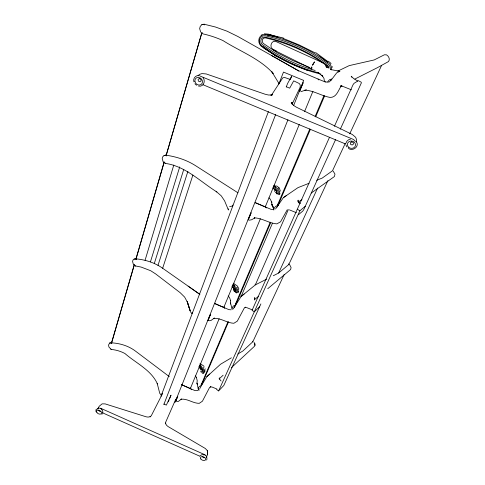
<?xml version="1.0" encoding="UTF-8"?>
<svg xmlns="http://www.w3.org/2000/svg" width="485" height="485" viewBox="0 0 485 485"><rect width="100%" height="100%" fill="white"/><g stroke="black" fill="none" stroke-linecap="round" stroke-linejoin="round"><path stroke-width="0.73" d="M102.85 412.723L102.656 410.668L101.995 409.746M291.976 103.784L292.025 102.28L292.176 104.032L291.194 102.844L293.54 105.415L296.468 107.227L352.365 134.533L355.663 137.31L356.59 139.71L356.39 141.966M311.697 68.858L311.788 67.021L311.697 68.858L273.031 49.628M230.666 303.992L230.605 300.585M165.537 423.902L165.755 422.035L175.788 399.155M237.977 192.818L195.867 165.876C186.943 160.105 176.692 156.764 166.222 155.236L201.936 32.501L166.222 155.236L166.434 155.952L166.228 155.255L164.039 155.527L162.693 156.855L162.208 158.613L163.154 161.851L165.658 163.306M332.219 67.367L332.34 66.584M169.307 376.609L135.727 351.298C128.816 345.987 120.262 343.344 111.629 342.834L111.295 342.143L111.75 343.598L111.738 342.137L134.248 264.749M279.681 194.352L279.954 193.085M279.972 191.448L280.227 190.405L278.99 187.75L276.589 185.834M238.329 292.334L238.675 290.964M204.688 372.037L205.076 370.625M238.499 289.951L238.832 288.763L237.674 286.508L237.238 287.502M164.191 161.808L136.194 258.075L136.236 259.584L135.642 258.275M111.641 342.871L109.883 343.01L111.635 342.859L134.363 264.713M164.136 162.384L136.091 258.863C145.561 259.748 154.873 262.718 162.657 268.26L199.79 294.322M145.07 260.287L173.794 165.046M204.773 370.037L205.155 368.782M150.429 261.906L179.711 166.907M154.303 263.488L183.779 169.356M158.007 265.337L187.901 171.332M162.657 268.26L192.878 175.097M219.268 379.118L219.699 377.839M160.984 396.257L268.399 111.665M278.82 84.057L283.483 72.083L303.665 80.401L293.564 105.694M165.409 422.968L166.543 425.278L168.071 426.558L205.3 448.479L207.319 450.632L207.531 454.445L206.446 457.3L206.392 456.149L204.688 454.639L100.704 408.285L98.546 408.067M163.845 404.52L275.644 114.508M286.247 86.991L287.611 83.462L291.649 76.254L290.557 79.079M169.78 398.349L171.017 395.184L166.343 405.114L163.96 404.06M287.951 119.753L174.97 402.447M199.226 390.183L198.147 388.443L198.595 387.345L199.699 386.272L201.414 385.581L206.865 376.657L209.762 374.014M232.23 309.448L231.988 308.351L232.539 307.005L233.794 305.738L235.68 305.004L241.142 296.468L272.479 223.136M219.141 318.748L190.344 388.588L191.69 389.74M260.366 218.765L223.791 307.472L224.767 308.357M299.281 124.439L265.253 206.925L266.326 207.968M304.61 111.465L312.946 91.259M199.784 388.63L201.414 385.581L201.105 385.029L227.92 321.882M234.17 307.763L235.68 305.004L235.352 304.368L270.236 222.197M277.044 207.059L278.057 205.361L277.705 204.609L309.842 128.901M315.153 116.4L323.998 95.563M201.414 385.581L228.556 321.755M270.709 222.627L235.68 305.004L233.115 309.024M310.351 129.416L278.057 205.361L275.547 209.005M315.68 116.873L324.574 95.969M203.591 367.915L204.064 366.824M265.598 206.125L265.253 206.925L255.14 202.621L270.879 209.277L273.467 209.629M224.106 306.744L223.791 307.472L214.406 303.392M190.635 387.921L190.344 388.588L194.861 390.546L197.019 390.655L198.856 389.77M288.351 209.562L255.346 284.883L241.142 296.468L240.845 295.808M278.632 188.568L278.99 187.75M329.479 137.346L252.061 310.339L254.279 311.861L259.614 306.714M334.432 126.288L352.989 84.82L354.02 83.347L358.373 80.643L361.301 82.25L361.283 83.074L340.318 129.192M260.888 303.919L223.803 385.484L218.614 390.934L299.857 210.799L305.271 206.283M330.794 63.899L331.031 63.389L328.321 61.207M335.62 139.516L303.689 209.762L302.779 211.072L298.396 214.758M273.304 275.741L278.62 273.037L317.608 188.059M254.025 342.38L254.777 343.592L254.946 345.344L254.534 346.229L231.393 367.672M237.753 354.038L242.839 351.025L252.843 341.731L284.101 274.643M278.62 273.037L288.848 264.458L327.89 180.662M345.241 143.433L332.498 170.781L322.179 178.098L316.644 180.287M349.703 133.86L381.562 65.475M346.005 143.057L346.86 141.232L348.436 139.862L350.497 139.165M168.21 401.847L169.138 399.864M292.261 103.869L300.16 87.215L300.245 85.033L299.281 83.523L293.692 80.85L289.69 88.161L286.253 86.742M206.568 460.029L206.98 459.168L206.719 457.07M161.675 394.02L161.147 395.099L159.765 393.359L157.17 383.332L157.431 383.92C151.32 370.043 135.879 363.095 124.894 353.492C120.638 351.219 115.957 349.873 111.162 349.412L108.925 347.017L108.537 345.023L109.762 342.846M192.387 312.601L191.86 313.649L190.369 311.625L187.155 301.421L190.12 310.594L187.404 302.179L184.664 297.123L180.232 292.734L155.685 273.946L150.689 270.727L141.165 267.083L135.079 265.859M162.675 393.353L151.344 415.633L150.029 417.003M232.952 205.058L232.448 206.016L229.623 206.616M287.284 209.702L280.548 221.803L276.862 223.87C268.945 223.3 262.167 218.05 254.182 217.844L254.898 217.929L251.509 219.796L249.296 220.166M97.764 408.837L99.273 406.2L102.123 403.853L105.16 403.896L146.173 416.815L148.167 417.106L150.708 416.433M279.233 82.377L278.772 83.171L271.873 71.828L273.188 73.429C259.699 58.485 239.735 51.252 222.997 40.588C216.546 37.63 209.787 35.405 202.863 33.859L202.209 33.138M330.746 80.692L336.729 72.823L339.839 71.301L330.697 69.555M201.105 385.029L202.675 382.471M271.418 95.236L282.791 77.836L284.495 77.43L290.327 79.461M235.352 304.368L236.528 302.531M286.465 195.51L283.379 197.644L278.057 205.361L275.965 206.143L274.516 207.659L273.825 209.344L271.806 204.1L271.782 201.845M277.705 204.609L278.529 203.415M198.116 75.896L199.323 74.466L201.887 73.593L206.198 73.938L264.986 94.181L268.435 95.018L272.206 94.981L270.794 95.175L272.461 94.181L271.497 95.302M327.751 81.662L329.461 79.789L331.807 78.958L329.485 81.862L327.278 82.195L324.416 81.632L317.996 79.013L318.881 79.958M317.996 79.013L298.269 70.586L237.838 36.484L227.047 31.185L215.431 27.008L204.331 24.268L201.839 24.662L200.256 26.378L199.638 28.627L200.735 32.174M133.921 259.154L132.963 260.118L132.581 261.524L133.399 264.501L135.564 266.083M219.305 378.749L223.148 375.22M206.865 376.657L220.59 364.211L231.4 357.803M199.978 456.045L201.633 454.803L202.724 454.651M254.455 299.712L258.499 296.365M267.75 288.708L290.642 269.514L291.073 267.508L289.557 264.519M241.142 296.468L244.143 294.001M101.789 414.238L102.571 413.632M340.434 86.3L341.61 85.396C338.324 89.804 336.893 97.521 330.079 97.436C321.416 95.872 313.722 90.562 304.829 90.125M298.281 202.124L301.979 199.529M311.218 193.054L334.407 176.546L334.965 174.139L333.171 171.078M283.379 197.644L297.948 187.659L309.024 183.288M100.922 411.159L100.207 411.535L99.146 411.062L98.794 410.207M266.653 279.13L255.346 284.883L255.116 284.192M354.929 79.019L377.366 67.694L388.54 61.534C390.304 59.249 388.715 56.163 386.515 54.853L384.387 54.787L374.208 59.94L349.212 65.614L337.645 71.186L339.839 71.301M306.441 89.786L300.809 91.72M203.239 454.948L204.052 454.609L205.131 455.088M204.797 457.482L203.979 457.822L202.9 457.343L202.633 456.518M340.985 86.13L342.083 85.79L340.822 85.978M261.16 35.138L262.343 34.847M264.343 33.792L268.532 34.138L277.85 37.072M98.655 408.255L95.969 409.655L95.969 411.644M201.839 24.662L204.349 24.298L204.628 24.905L204.337 24.286L203.567 24.298L204.337 24.286M164.039 155.527L166.234 155.267L165.652 154.897L166.222 155.236M208.968 320.743L210.89 320.53L214.425 318.014L213.703 318.415C220.839 317.814 226.828 323.016 233.873 323.271L237.286 321.143L244.343 307.945L245.695 307.15L245.04 307.514L246.913 307.69L252.333 309.897M176.534 401.622L178.231 401.513L181.523 398.997L180.911 399.264C187.386 398.349 192.83 403.381 199.244 403.344L202.415 401.216L209.55 387.545L210.836 386.678L210.29 386.921L212.012 387.018L216.91 389.031M199.42 75.63C195.855 74.751 192.678 78.425 193.897 81.838M198.517 86.087C203.36 87.282 205.895 81.098 203.057 77.685M231.157 309.818L228.805 309.612L214.406 303.38M199.972 76.018L353.565 139.492L355.547 141.493M340.864 86.191L343.58 86.682L351.437 89.816M320.918 74.084C300.112 69.264 280.421 59.776 263.052 47.421A6.923 6.317 60.9 0 1 259.135 38.46A6.923 6.317 60.9 0 1 267.393 35.029L283.428 38.024L267.878 34.368M165.027 163.354C185.331 166.028 200.25 181.602 216.862 191.945L216.128 191.399L221.251 195.843L224.573 200.82L228.417 209.999L228.174 208.744M315.153 70.464C296.705 65.317 279.178 56.557 263.597 45.432A4.462 4.074 60.9 0 1 261.069 39.655A4.462 4.074 60.9 0 1 266.392 37.448C287.884 42.389 308.502 51.64 326.338 64.632A4.45 4.238 45.6 0 1 329.006 68.203M267.393 35.029C288.914 39.958 309.575 49.209 327.423 62.219A6.899 6.572 45.7 0 1 331.516 69.882M318.942 72.871C298.881 68.003 279.924 58.661 263.131 46.736A5.911 5.396 60.9 0 1 259.784 39.085A5.911 5.396 60.9 0 1 266.835 36.157C288.357 41.098 309.006 50.349 326.854 63.365A5.887 5.608 45.6 0 1 330.4 69.597M282.816 38.266L298.857 44.802L315.311 52.968M289.442 209.878L296.365 212.691M309.375 67.421L292.728 60.54L277.384 52.847L264.319 44.093A3.328 3.037 60.9 0 1 262.44 39.782A3.328 3.037 60.9 0 1 266.41 38.133C286.647 42.838 306.235 51.228 323.222 63.226M307.538 70.416L291.594 63.808L276.28 56.121L263.052 47.421M203.045 84.754L345.75 144.057M348.406 148.422C352.747 151.726 359.834 146.476 356.354 141.596M100.34 408.376L101.401 408.849L101.747 409.698M102.438 412.771L199.778 456.191M324.58 63.59L275.644 41.389L273.298 41.486L271.697 43.013L270.951 45.166L271.182 47.391M276.22 50.84L272.8 49.288L271.588 47.863M263.967 47.772L265.295 48.476M271.364 55.393L298.802 71.01L298.263 70.58M357.7 81.013L353.741 78.643L351.213 76.254L351.867 77.212M233.243 283.191L237.395 286.011M297.317 209.217L299.857 210.799M200.014 363.453L203.906 366.151M324.423 64.044L326.223 65.269A3.316 3.165 45.7 0 1 328.212 67.93M272.837 187.925L274.692 189.198A3.935 3.322 34.3 0 1 276.935 194.006M275.371 192.309L278.251 194.285M273.746 185.937L275.601 187.204A6.099 5.159 34.3 0 1 279.075 194.673M273.243 186.943L275.098 188.216A5.208 4.401 34.3 0 1 278.244 194.036M232.169 285.974L234.037 287.265A4.674 3.54 32.9 0 1 236.819 292.679M231.842 286.762L233.715 288.054A3.528 2.674 32.9 0 1 235.819 292.14M300.282 203.579L298.584 202.403L299.209 203.039L297.79 201.354L298.123 200.117L298.269 201.178M232.618 285.077L234.479 286.368A5.474 4.147 32.9 0 1 237.747 292.71M199.868 366.12L201.069 366.951A4.971 3.407 32.5 0 1 204.209 370.546A4.971 3.407 32.5 0 1 202.882 373.717M198.856 366.514L200.663 367.769A4.244 2.904 32.5 0 1 202.657 373.262M199.196 367.575L200.402 368.412A3.207 2.195 32.5 0 1 202.427 370.722A3.207 2.195 32.5 0 1 201.572 372.771M188.131 286.132L199.838 294.359M263.131 46.736L276.056 56.139M216.637 389.485L218.614 390.934M327.854 61.528L315.808 52.671L327.423 62.219M236.735 293.013L234.213 291.091L233.734 288.442L232.406 287.023M274.274 185.112L276.026 186.489M325.865 66.627L327.266 67.748L324.986 64.069M317.681 72.223L322.786 76.454L321.864 75.133L323.98 78.388L324.259 80.504L325.253 82.159M233.152 284.204L234.898 285.647M221.063 380.98L219.081 378.488M199.796 364.805L201.463 366.248M273.922 185.713L275.601 187.204M194.903 83.772L196.528 85.263M232.915 284.877L234.479 286.368M199.481 365.369L201.069 366.951M199.238 367.406L200.463 368.661L200.705 369.988M268.951 197.813L270.387 199.329L271.709 202.3M110.78 349.012L111.162 349.412M273.194 188.15L274.656 189.78L274.849 191.666M228.205 295.989L229.605 297.729L230.624 300.797M195.285 375.905L196.498 377.615L196.334 377.118L197.219 380.646L196.983 383.083L198.147 388.443M273.207 207.162L271.988 205.325L271.806 204.1L273.207 207.162L273.843 210.053M197.601 384.187L196.983 383.083L197.183 383.938M346.005 145.063L346.848 146.943M252.618 341.161L252.843 341.731M288.611 263.816L288.848 264.458M230.472 302.973L231.988 308.351M234.303 291.588L233.734 288.442L233.958 290.006M254.777 343.592L254.946 345.344M207.319 450.632L207.531 454.445M326.205 65.499L326.272 66.663M233.782 288.163A2.637 1.995 32.9 0 1 235.352 291.212M274.692 189.52A2.934 2.48 34.3 0 1 276.365 193.103M200.517 368.382A2.389 1.637 32.5 0 1 202.087 370.588A2.389 1.637 32.5 0 1 200.39 371.789M254.77 297.735L254.54 299.845L254.77 297.735M177.267 397.403L175.625 401.501L177.765 396.312L177.267 397.403M209.963 315.602L207.95 320.64L210.46 314.541L209.963 315.602M250.678 213.758L248.138 220.105L251.145 212.782L250.678 213.758M302.755 83.475L299.463 91.713L303.167 82.674L302.755 83.475M313.189 63.929L312.51 65.239L314.516 61.88L313.189 63.929M199.22 78.582L198.056 79.546L198.444 81.153L199.996 81.801L201.16 80.837L200.772 79.225L199.22 78.582M351.692 141.887L350.315 142.784L350.534 144.342L352.122 144.997L353.492 144.106L353.28 142.548L351.692 141.887M136.079 258.857L134.133 259.057L136.085 258.863M190.362 388.588L181.451 384.647L190.344 388.588M348.739 147.355A4.086 3.674 10.6 0 0 355.438 145.591A4.086 3.674 10.6 0 0 350.176 141.159A4.086 3.674 10.6 0 0 348.739 147.355M194.915 81.407A4.056 3.565 45.6 0 0 201.123 84.451A4.056 3.565 45.6 0 0 199.978 77.836A4.056 3.565 45.6 0 0 194.915 81.407M200.832 458.992A2.789 1.74 23.2 0 0 205.428 459.986A2.789 1.74 23.2 0 0 202.966 456.706A2.789 1.74 23.2 0 0 200.832 458.992M96.964 412.644A2.758 1.716 28.8 0 0 101.353 413.553A2.758 1.716 28.8 0 0 98.673 410.195A2.758 1.716 28.8 0 0 96.964 412.644"/></g></svg>
